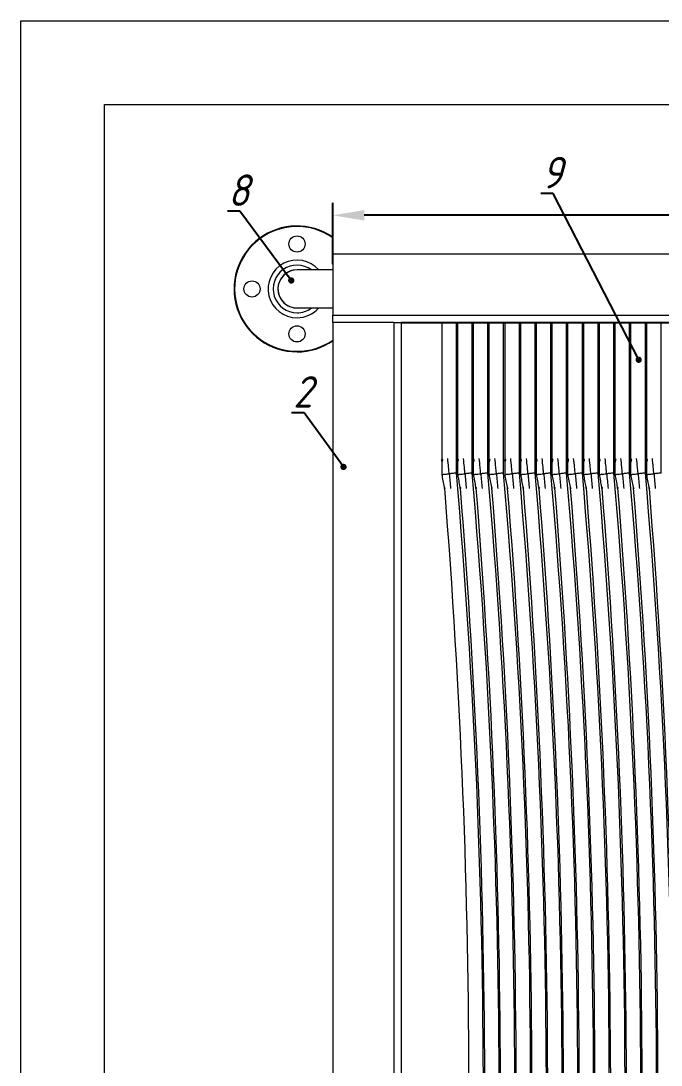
# Model space of a CAD drawing. Header units: millimetres. Extents: x 18217 to 37054, y 415 to 7180.
# Drawn here: x 28597 to 29308, y 6019 to 7180 of the extents above; entities that cross this region are included whole.
import ezdxf

# ---------------------------------------------------------------- set-up
doc = ezdxf.new("R2010")
doc.units = ezdxf.units.MM
doc.styles.add('GENISO', font='geniso.shx', dxfattribs={"oblique": 15})
doc.dimstyles.new('Scale', dxfattribs={"dimscale": 14, "dimtxt": 2.5, "dimasz": 2.5, "dimexe": 1, "dimexo": 1, "dimgap": 0.8, "dimtad": 1, "dimdec": 0, "dimzin": 0, "dimtxsty": 'GENISO', "dimcen": 2.5, "dimclrd": 1, "dimclre": 1, "dimclrt": 256, "dimadec": 0, "dimazin": 0, "dimtfac": 1, "dimtdec": 0, "dimtmove": 0, "dimatfit": 3, "dimfxl": 1, "dimtzin": 0, "dimlwd": -1, "dimlwe": -1, "dimarcsym": 0})
doc.dimstyles.new('Scale 1B8', dxfattribs={"dimscale": 14, "dimtxt": 2.5, "dimasz": 2.5, "dimexe": 1, "dimexo": 1, "dimgap": 0.8, "dimtad": 1, "dimdec": 0, "dimlfac": 0.125, "dimzin": 0, "dimtxsty": 'GENISO', "dimcen": 2.5, "dimclrd": 1, "dimclre": 1, "dimclrt": 256, "dimadec": 0, "dimazin": 0, "dimtfac": 1, "dimtdec": 0, "dimtmove": 0, "dimatfit": 3, "dimfxl": 1, "dimtzin": 0, "dimlwd": -1, "dimlwe": -1, "dimarcsym": 0})

# ---------------------------------------------------------------- blocks, each defined once
blk = doc.blocks.new('*D197')
at = {"color": 1, "transparency": 16777216}
for p, q in [((28943.2, 6909.7), (28943.2, 6977.9)), ((30615.2, 6909.7), (30615.2, 6977.9)), ((30580.2, 6963.9), (28978.2, 6963.9))]:
    blk.add_line(p, q, dxfattribs=at)
for points in [[(28978.2, 6969.7), (28978.2, 6958.1), (28943.2, 6963.9)], [(30580.2, 6969.7), (30580.2, 6958.1), (30615.2, 6963.9)]]:
    blk.add_solid(points, dxfattribs=at)
at = {"layer": 'Defpoints', "color": 0, "transparency": 16777216}
for p in [(28943.2, 6963.9), (28943.2, 6895.7), (30615.2, 6895.7)]:
    blk.add_point(p, dxfattribs=at)
at = {"transparency": 16777216, "insert": (29779.2, 6992.6), "char_height": 35, "attachment_point": 5, "style": 'GENISO'}
blk.add_mtext('1672', dxfattribs=at)

msp = doc.modelspace()

# ---------------------------------------------------------------- linework, layer by layer
at = {"linetype": 'ByBlock', "lineweight": 9}
for p, q in [((28943.2, 6920.7), (28943.2, 6852.7)), ((30615.2, 6920.7), (28943.2, 6920.7)), ((28943.2, 6903.2), (28903.5, 6903.2)), ((28903.5, 6860.8), (28943.2, 6860.8)), ((28943.2, 6852.7), (30615.2, 6852.7)), ((28943.2, 6844.7), (28943.2, 6852.7)), ((29011.2, 6844.7), (28943.2, 6844.7)), ((28943.2, 6844.7), (28943.2, 5150.7)), ((29011.2, 6844.7), (29011.2, 5150.7)), ((29011.2, 6844.7), (29019.2, 6844.7)), ((29019.2, 6844.7), (29019.2, 5150.7)), ((29019.2, 6844.7), (30539.2, 6844.7)), ((29064.7, 6692.2), (29064.7, 6844.7)), ((29080.7, 6677.2), (29080.7, 6844.7)), ((29082.2, 6692.2), (29082.2, 6844.7)), ((29098.2, 6677.2), (29098.2, 6844.7)), ((29099.7, 6692.2), (29099.7, 6844.7)), ((29115.7, 6677.2), (29115.7, 6844.7)), ((29117.2, 6692.2), (29117.2, 6844.7)), ((29133.2, 6677.2), (29133.2, 6844.7)), ((29134.7, 6692.2), (29134.7, 6844.7)), ((29150.7, 6677.2), (29150.7, 6844.7)), ((29152.2, 6692.2), (29152.2, 6844.7)), ((29168.2, 6677.2), (29168.2, 6844.7)), ((29169.7, 6692.2), (29169.7, 6844.7)), ((29185.7, 6677.2), (29185.7, 6844.7)), ((29187.2, 6692.2), (29187.2, 6844.7)), ((29203.2, 6677.2), (29203.2, 6844.7)), ((29204.7, 6692.2), (29204.7, 6844.7)), ((29220.7, 6677.2), (29220.7, 6844.7)), ((29222.2, 6692.2), (29222.2, 6844.7)), ((29238.2, 6677.2), (29238.2, 6844.7)), ((29239.7, 6692.2), (29239.7, 6844.7)), ((29255.7, 6677.2), (29255.7, 6844.7)), ((29257.2, 6692.2), (29257.2, 6844.7)), ((29273.2, 6677.2), (29273.2, 6844.7)), ((29274.7, 6692.2), (29274.7, 6844.7)), ((29290.7, 6677.2), (29290.7, 6844.7)), ((29292.2, 6692.2), (29292.2, 6844.7)), ((29308.2, 6677.2), (29308.2, 6844.7)), ((29064.7, 6675.7), (29064.7, 6689.2)), ((29082.2, 6675.7), (29082.2, 6689.2)), ((29099.7, 6675.7), (29099.7, 6689.2)), ((29117.2, 6675.7), (29117.2, 6689.2)), ((29134.7, 6675.7), (29134.7, 6689.2)), ((29152.2, 6675.7), (29152.2, 6689.2)), ((29169.7, 6675.7), (29169.7, 6689.2)), ((29187.2, 6675.7), (29187.2, 6689.2)), ((29204.7, 6675.7), (29204.7, 6689.2)), ((29222.2, 6675.7), (29222.2, 6689.2)), ((29239.7, 6675.7), (29239.7, 6689.2)), ((29257.2, 6675.7), (29257.2, 6689.2)), ((29274.7, 6675.7), (29274.7, 6689.2)), ((29292.2, 6675.7), (29292.2, 6689.2)), ((29068.1, 6660.2), (29067.4, 6660.2)), ((29085.6, 6660.2), (29084.9, 6660.2)), ((29103.1, 6660.2), (29102.4, 6660.2)), ((29120.6, 6660.2), (29119.9, 6660.2)), ((29138.1, 6660.2), (29137.4, 6660.2)), ((29155.6, 6660.2), (29154.9, 6660.2)), ((29173.1, 6660.2), (29172.4, 6660.2)), ((29190.6, 6660.2), (29189.9, 6660.2)), ((29208.1, 6660.2), (29207.4, 6660.2)), ((29225.6, 6660.2), (29224.9, 6660.2)), ((29243.1, 6660.2), (29242.4, 6660.2)), ((29260.6, 6660.2), (29259.9, 6660.2)), ((29278.1, 6660.2), (29277.4, 6660.2)), ((29295.6, 6660.2), (29294.9, 6660.2))]:
    msp.add_line(p, q, dxfattribs=at)
msp.add_line((29019.2, 6844.7), (30539.2, 6844.7))
for points in [[(37054.2, 7180.1), (37054.2, 1266), (28596.6, 1266), (28596.6, 7180.1)], [(36961.1, 7087.1), (36961.1, 1359.1), (28689.6, 1359.1), (28689.6, 7087.1)]]:
    msp.add_lwpolyline(points, close=True, dxfattribs=at)
at = {"linetype": 'ByBlock', "lineweight": 9, "flags": 128}
for points in [[(29065.6, 6692.4), (29065.3, 6692.3), (29065, 6692.3), (29064.7, 6692.2), (29064.5, 6692.2), (29064.4, 6692.1), (29064.3, 6692.1), (29064.2, 6692.1), (29064.2, 6692.1)], [(29083.1, 6692.4), (29082.8, 6692.3), (29082.5, 6692.3), (29082.2, 6692.2), (29082, 6692.2), (29081.9, 6692.1), (29081.8, 6692.1), (29081.7, 6692.1), (29081.7, 6692.1)], [(29100.6, 6692.4), (29100.3, 6692.3), (29100, 6692.3), (29099.7, 6692.2), (29099.5, 6692.2), (29099.4, 6692.1), (29099.3, 6692.1), (29099.2, 6692.1), (29099.2, 6692.1)], [(29118.1, 6692.4), (29117.8, 6692.3), (29117.5, 6692.3), (29117.2, 6692.2), (29117, 6692.2), (29116.9, 6692.1), (29116.8, 6692.1), (29116.7, 6692.1), (29116.7, 6692.1)], [(29135.6, 6692.4), (29135.3, 6692.3), (29135, 6692.3), (29134.7, 6692.2), (29134.5, 6692.2), (29134.4, 6692.1), (29134.3, 6692.1), (29134.2, 6692.1), (29134.2, 6692.1)], [(29153.1, 6692.4), (29152.8, 6692.3), (29152.5, 6692.3), (29152.2, 6692.2), (29152, 6692.2), (29151.9, 6692.1), (29151.8, 6692.1), (29151.7, 6692.1), (29151.7, 6692.1)], [(29170.6, 6692.4), (29170.3, 6692.3), (29170, 6692.3), (29169.7, 6692.2), (29169.5, 6692.2), (29169.4, 6692.1), (29169.3, 6692.1), (29169.2, 6692.1), (29169.2, 6692.1)], [(29188.1, 6692.4), (29187.8, 6692.3), (29187.5, 6692.3), (29187.2, 6692.2), (29187, 6692.2), (29186.9, 6692.1), (29186.8, 6692.1), (29186.7, 6692.1), (29186.7, 6692.1)], [(29205.6, 6692.4), (29205.3, 6692.3), (29205, 6692.3), (29204.7, 6692.2), (29204.5, 6692.2), (29204.4, 6692.1), (29204.3, 6692.1), (29204.2, 6692.1), (29204.2, 6692.1)], [(29223.1, 6692.4), (29222.8, 6692.3), (29222.5, 6692.3), (29222.2, 6692.2), (29222, 6692.2), (29221.9, 6692.1), (29221.8, 6692.1), (29221.7, 6692.1), (29221.7, 6692.1)], [(29240.6, 6692.4), (29240.3, 6692.3), (29240, 6692.3), (29239.7, 6692.2), (29239.5, 6692.2), (29239.4, 6692.1), (29239.3, 6692.1), (29239.2, 6692.1), (29239.2, 6692.1)], [(29258.1, 6692.4), (29257.8, 6692.3), (29257.5, 6692.3), (29257.2, 6692.2), (29257, 6692.2), (29256.9, 6692.1), (29256.8, 6692.1), (29256.7, 6692.1), (29256.7, 6692.1)], [(29275.6, 6692.4), (29275.3, 6692.3), (29275, 6692.3), (29274.7, 6692.2), (29274.5, 6692.2), (29274.4, 6692.1), (29274.3, 6692.1), (29274.2, 6692.1), (29274.2, 6692.1)], [(29293.1, 6692.4), (29292.8, 6692.3), (29292.5, 6692.3), (29292.2, 6692.2), (29292, 6692.2), (29291.9, 6692.1), (29291.8, 6692.1), (29291.7, 6692.1), (29291.7, 6692.1)]]:
    msp.add_lwpolyline(points, dxfattribs=at)
at = {"linetype": 'ByBlock', "lineweight": 9}
for centre in [(28903.5, 6932), (28853.5, 6882), (28903.5, 6832)]:
    msp.add_circle(centre, 9, dxfattribs=at)
for centre, radius, start, end in [((28903.5, 6882), 70, 55.4454, 270), ((28903.5, 6882), 69.4, 55.1036, 270), ((28903.5, 6882), 32.1, 41.2592, 270), ((28903.5, 6882), 26.5, 53.0312, 270), ((28903.5, 6882), 21.2, 90, 270), ((28903.5, 6882), 21.2, 123.1477, 270), ((28903.5, 6882), 21.2, 90, 123.1477), ((28903.5, 6882), 26.5, 270, 306.9688), ((28903.5, 6882), 32.1, 270, 318.7408), ((28903.5, 6882), 69.4, 270, 304.8964), ((28903.5, 6882), 70, 270, 304.5546), ((28910.3, 6660.2), 157.1, 10.6376, 11.6955), ((28927.8, 6660.2), 157.1, 10.6376, 11.6955), ((28945.3, 6660.2), 157.1, 10.6376, 11.6955), ((28962.8, 6660.2), 157.1, 10.6376, 11.6955), ((28980.3, 6660.2), 157.1, 10.6376, 11.6955), ((28997.8, 6660.2), 157.1, 10.6376, 11.6955), ((29015.3, 6660.2), 157.1, 10.6376, 11.6955), ((29032.8, 6660.2), 157.1, 10.6376, 11.6955), ((29050.3, 6660.2), 157.1, 10.6376, 11.6955), ((29067.8, 6660.2), 157.1, 10.6376, 11.6955), ((29085.3, 6660.2), 157.1, 10.6376, 11.6955), ((29102.8, 6660.2), 157.1, 10.6376, 11.6955), ((29120.3, 6660.2), 157.1, 10.6376, 11.6955), ((29137.8, 6660.2), 157.1, 10.6376, 11.6955), ((27495.3, 6367.3), 1599.4, 10.6024, 11.1148), ((21086.9, 5984), 8023.8, 355.04387, 4.95613), ((27512.8, 6367.3), 1599.4, 10.6024, 11.1148), ((21104.4, 5984), 8023.8, 355.04387, 4.95613), ((27530.3, 6367.3), 1599.4, 10.6024, 11.1148), ((21121.9, 5984), 8023.8, 355.04387, 4.95613), ((27547.8, 6367.3), 1599.4, 10.6024, 11.1148), ((21139.4, 5984), 8023.8, 355.04387, 4.95613), ((27565.3, 6367.3), 1599.4, 10.6024, 11.1148), ((21156.9, 5984), 8023.8, 355.04387, 4.95613), ((27582.8, 6367.3), 1599.4, 10.6024, 11.1148), ((21174.4, 5984), 8023.8, 355.04387, 4.95613), ((27600.3, 6367.3), 1599.4, 10.6024, 11.1148), ((21191.9, 5984), 8023.8, 355.04387, 4.95613), ((27617.8, 6367.3), 1599.4, 10.6024, 11.1148), ((21209.4, 5984), 8023.8, 355.04387, 4.95613), ((27635.3, 6367.3), 1599.4, 10.6024, 11.1148), ((21226.9, 5984), 8023.8, 355.04387, 4.95613), ((27652.8, 6367.3), 1599.4, 10.6024, 11.1148), ((21244.4, 5984), 8023.8, 355.04387, 4.95613), ((27670.3, 6367.3), 1599.4, 10.6024, 11.1148), ((21261.9, 5984), 8023.8, 355.04387, 4.95613), ((27687.8, 6367.3), 1599.4, 10.6024, 11.1148), ((21279.4, 5984), 8023.8, 355.04387, 4.95613), ((27705.3, 6367.3), 1599.4, 10.6024, 11.1148), ((21296.9, 5984), 8023.8, 355.04387, 4.95613), ((27722.8, 6367.3), 1599.4, 10.6024, 11.1148), ((28910.3, 6660.2), 157.1, 0, 0.4975), ((20628.7, 5984), 8466, 355.41852, 4.58148), ((28927.8, 6660.2), 157.1, 0, 0.4975), ((20646.2, 5984), 8466, 355.41852, 4.58148), ((28945.3, 6660.2), 157.1, 0, 0.4975), ((20663.7, 5984), 8466, 355.41852, 4.58148), ((28962.8, 6660.2), 157.1, 0, 0.4975), ((20681.2, 5984), 8466, 355.41852, 4.58148), ((28980.3, 6660.2), 157.1, 0, 0.4975), ((20698.7, 5984), 8466, 355.41852, 4.58148), ((28997.8, 6660.2), 157.1, 0, 0.4975), ((20716.2, 5984), 8466, 355.41852, 4.58148), ((29015.3, 6660.2), 157.1, 0, 0.4975), ((20733.7, 5984), 8466, 355.41852, 4.58148), ((29032.8, 6660.2), 157.1, 0, 0.4975), ((20751.2, 5984), 8466, 355.41852, 4.58148), ((29050.3, 6660.2), 157.1, 0, 0.4975), ((20768.7, 5984), 8466, 355.41852, 4.58148), ((29067.8, 6660.2), 157.1, 0, 0.4975), ((20786.2, 5984), 8466, 355.41852, 4.58148), ((29085.3, 6660.2), 157.1, 0, 0.4975), ((20803.7, 5984), 8466, 355.41852, 4.58148), ((29102.8, 6660.2), 157.1, 0, 0.4975), ((20821.2, 5984), 8466, 355.41852, 4.58148), ((29120.3, 6660.2), 157.1, 0, 0.4975), ((20838.7, 5984), 8466, 355.41852, 4.58148), ((29137.8, 6660.2), 157.1, 0, 0.4975), ((20856.2, 5984), 8466, 355.41852, 4.58148)]:
    msp.add_arc(centre, radius, start, end, dxfattribs=at)
for points, knots in [([(29064.7, 6689.2), (29064.7, 6689.3), (29064.8, 6689.3), (29064.9, 6689.9), (29065.3, 6690.9), (29065.5, 6691.9), (29065.6, 6692.4)], [0, 0, 0, 0, 0.179895, 0.35903, 0.649725, 1, 1, 1, 1]), ([(29072.7, 6676.4), (29072.7, 6676.4), (29072.7, 6676.6), (29072.6, 6677.2), (29072.4, 6679.5), (29071.9, 6685.1), (29071.4, 6690.2), (29071, 6693.5)], [0, 0, 0, 0, 0.002372, 0.022291, 0.101955, 0.42062, 1, 1, 1, 1]), ([(29082.2, 6689.2), (29082.2, 6689.3), (29082.3, 6689.3), (29082.4, 6689.9), (29082.8, 6690.9), (29083, 6691.9), (29083.1, 6692.4)], [0, 0, 0, 0, 0.179895, 0.35903, 0.649725, 1, 1, 1, 1]), ([(29090.2, 6676.4), (29090.2, 6676.4), (29090.2, 6676.6), (29090.1, 6677.2), (29089.9, 6679.5), (29089.4, 6685.1), (29088.9, 6690.2), (29088.5, 6693.5)], [0, 0, 0, 0, 0.002372, 0.022291, 0.101955, 0.42062, 1, 1, 1, 1]), ([(29099.7, 6689.2), (29099.7, 6689.3), (29099.8, 6689.3), (29099.9, 6689.9), (29100.3, 6690.9), (29100.5, 6691.9), (29100.6, 6692.4)], [0, 0, 0, 0, 0.179895, 0.35903, 0.649725, 1, 1, 1, 1]), ([(29107.7, 6676.4), (29107.7, 6676.4), (29107.7, 6676.6), (29107.6, 6677.2), (29107.4, 6679.5), (29106.9, 6685.1), (29106.4, 6690.2), (29106, 6693.5)], [0, 0, 0, 0, 0.002372, 0.022291, 0.101955, 0.42062, 1, 1, 1, 1]), ([(29117.2, 6689.2), (29117.2, 6689.3), (29117.3, 6689.3), (29117.4, 6689.9), (29117.8, 6690.9), (29118, 6691.9), (29118.1, 6692.4)], [0, 0, 0, 0, 0.179895, 0.35903, 0.649725, 1, 1, 1, 1]), ([(29125.2, 6676.4), (29125.2, 6676.4), (29125.2, 6676.6), (29125.1, 6677.2), (29124.9, 6679.5), (29124.4, 6685.1), (29123.9, 6690.2), (29123.5, 6693.5)], [0, 0, 0, 0, 0.002372, 0.022291, 0.101955, 0.42062, 1, 1, 1, 1]), ([(29134.7, 6689.2), (29134.7, 6689.3), (29134.8, 6689.3), (29134.9, 6689.9), (29135.3, 6690.9), (29135.5, 6691.9), (29135.6, 6692.4)], [0, 0, 0, 0, 0.179895, 0.35903, 0.649725, 1, 1, 1, 1]), ([(29142.7, 6676.4), (29142.7, 6676.4), (29142.7, 6676.6), (29142.6, 6677.2), (29142.4, 6679.5), (29141.9, 6685.1), (29141.4, 6690.2), (29141, 6693.5)], [0, 0, 0, 0, 0.002372, 0.022291, 0.101955, 0.42062, 1, 1, 1, 1]), ([(29152.2, 6689.2), (29152.2, 6689.3), (29152.3, 6689.3), (29152.4, 6689.9), (29152.8, 6690.9), (29153, 6691.9), (29153.1, 6692.4)], [0, 0, 0, 0, 0.179895, 0.35903, 0.649725, 1, 1, 1, 1]), ([(29160.2, 6676.4), (29160.2, 6676.4), (29160.2, 6676.6), (29160.1, 6677.2), (29159.9, 6679.5), (29159.4, 6685.1), (29158.9, 6690.2), (29158.5, 6693.5)], [0, 0, 0, 0, 0.002372, 0.022291, 0.101955, 0.42062, 1, 1, 1, 1]), ([(29169.7, 6689.2), (29169.7, 6689.3), (29169.8, 6689.3), (29169.9, 6689.9), (29170.3, 6690.9), (29170.5, 6691.9), (29170.6, 6692.4)], [0, 0, 0, 0, 0.179895, 0.35903, 0.649725, 1, 1, 1, 1]), ([(29177.7, 6676.4), (29177.7, 6676.4), (29177.7, 6676.6), (29177.6, 6677.2), (29177.4, 6679.5), (29176.9, 6685.1), (29176.4, 6690.2), (29176, 6693.5)], [0, 0, 0, 0, 0.002372, 0.022291, 0.101955, 0.42062, 1, 1, 1, 1]), ([(29187.2, 6689.2), (29187.2, 6689.3), (29187.3, 6689.3), (29187.4, 6689.9), (29187.8, 6690.9), (29188, 6691.9), (29188.1, 6692.4)], [0, 0, 0, 0, 0.179895, 0.3590302, 0.6497252, 1, 1, 1, 1]), ([(29195.2, 6676.4), (29195.2, 6676.4), (29195.2, 6676.6), (29195.1, 6677.2), (29194.9, 6679.5), (29194.4, 6685.1), (29193.9, 6690.2), (29193.5, 6693.5)], [0, 0, 0, 0, 0.002372, 0.022291, 0.101955, 0.42062, 1, 1, 1, 1]), ([(29204.7, 6689.2), (29204.7, 6689.3), (29204.8, 6689.3), (29204.9, 6689.9), (29205.3, 6690.9), (29205.5, 6691.9), (29205.6, 6692.4)], [0, 0, 0, 0, 0.179895, 0.3590302, 0.6497252, 1, 1, 1, 1]), ([(29212.7, 6676.4), (29212.7, 6676.4), (29212.7, 6676.6), (29212.6, 6677.2), (29212.4, 6679.5), (29211.9, 6685.1), (29211.4, 6690.2), (29211, 6693.5)], [0, 0, 0, 0, 0.002372, 0.022291, 0.101955, 0.42062, 1, 1, 1, 1]), ([(29222.2, 6689.2), (29222.2, 6689.3), (29222.3, 6689.3), (29222.4, 6689.9), (29222.8, 6690.9), (29223, 6691.9), (29223.1, 6692.4)], [0, 0, 0, 0, 0.179895, 0.35903, 0.649725, 1, 1, 1, 1]), ([(29230.2, 6676.4), (29230.2, 6676.4), (29230.2, 6676.6), (29230.1, 6677.2), (29229.9, 6679.5), (29229.4, 6685.1), (29228.9, 6690.2), (29228.5, 6693.5)], [0, 0, 0, 0, 0.002372, 0.022291, 0.101955, 0.42062, 1, 1, 1, 1]), ([(29239.7, 6689.2), (29239.7, 6689.3), (29239.8, 6689.3), (29239.9, 6689.9), (29240.3, 6690.9), (29240.5, 6691.9), (29240.6, 6692.4)], [0, 0, 0, 0, 0.179895, 0.35903, 0.649725, 1, 1, 1, 1]), ([(29247.7, 6676.4), (29247.7, 6676.4), (29247.7, 6676.6), (29247.6, 6677.2), (29247.4, 6679.5), (29246.9, 6685.1), (29246.4, 6690.2), (29246, 6693.5)], [0, 0, 0, 0, 0.002372, 0.022291, 0.101955, 0.42062, 1, 1, 1, 1]), ([(29257.2, 6689.2), (29257.2, 6689.3), (29257.3, 6689.3), (29257.4, 6689.9), (29257.8, 6690.9), (29258, 6691.9), (29258.1, 6692.4)], [0, 0, 0, 0, 0.179895, 0.35903, 0.649725, 1, 1, 1, 1]), ([(29265.2, 6676.4), (29265.2, 6676.4), (29265.2, 6676.6), (29265.1, 6677.2), (29264.9, 6679.5), (29264.4, 6685.1), (29263.9, 6690.2), (29263.5, 6693.5)], [0, 0, 0, 0, 0.002372, 0.022291, 0.101955, 0.42062, 1, 1, 1, 1]), ([(29274.7, 6689.2), (29274.7, 6689.3), (29274.8, 6689.3), (29274.9, 6689.9), (29275.3, 6690.9), (29275.5, 6691.9), (29275.6, 6692.4)], [0, 0, 0, 0, 0.179895, 0.359031, 0.649726, 1, 1, 1, 1]), ([(29282.7, 6676.4), (29282.7, 6676.4), (29282.7, 6676.6), (29282.6, 6677.2), (29282.4, 6679.5), (29281.9, 6685.1), (29281.4, 6690.2), (29281, 6693.5)], [0, 0, 0, 0, 0.002372, 0.022291, 0.101955, 0.42062, 1, 1, 1, 1]), ([(29292.2, 6689.2), (29292.2, 6689.3), (29292.3, 6689.3), (29292.4, 6689.9), (29292.8, 6690.9), (29293, 6691.9), (29293.1, 6692.4)], [0, 0, 0, 0, 0.179895, 0.35903, 0.649725, 1, 1, 1, 1]), ([(29300.2, 6676.4), (29300.2, 6676.4), (29300.2, 6676.6), (29300.1, 6677.2), (29299.9, 6679.5), (29299.4, 6685.1), (29298.9, 6690.2), (29298.5, 6693.5)], [0, 0, 0, 0, 0.002372, 0.022291, 0.101955, 0.42062, 1, 1, 1, 1]), ([(29064.7, 6675.7), (29064.8, 6675.7), (29065, 6675.7), (29066.4, 6675.8), (29068.4, 6676), (29070.6, 6676.2), (29072.1, 6676.4), (29072.7, 6676.4), (29072.7, 6676.4)], [0, 0, 0, 0, 0.213413, 0.426836, 0.640707, 0.856443, 0.996747, 1, 1, 1, 1]), ([(29080.7, 6677.2), (29080.6, 6677.2), (29080.5, 6677.2), (29079.1, 6677.1), (29077.1, 6676.9), (29074.8, 6676.6), (29073.3, 6676.5), (29072.7, 6676.4), (29072.7, 6676.4)], [0, 0, 0, 0, 0.213424, 0.426852, 0.640726, 0.856458, 0.996747, 1, 1, 1, 1]), ([(29072.7, 6676.4), (29072.7, 6676.4), (29073.2, 6671), (29073.7, 6665.6), (29074.2, 6660.2)], [0, 0, 0, 0, 0.002512, 1, 1, 1, 1]), ([(29082.2, 6675.7), (29082.3, 6675.7), (29082.5, 6675.7), (29083.9, 6675.8), (29085.9, 6676), (29088.1, 6676.2), (29089.6, 6676.4), (29090.2, 6676.4), (29090.2, 6676.4)], [0, 0, 0, 0, 0.213413, 0.426837, 0.640707, 0.856443, 0.996747, 1, 1, 1, 1]), ([(29098.2, 6677.2), (29098.1, 6677.2), (29098, 6677.2), (29096.6, 6677.1), (29094.6, 6676.9), (29092.3, 6676.6), (29090.8, 6676.5), (29090.2, 6676.4), (29090.2, 6676.4)], [0, 0, 0, 0, 0.213424, 0.426852, 0.640726, 0.856458, 0.996747, 1, 1, 1, 1]), ([(29090.2, 6676.4), (29090.2, 6676.4), (29090.7, 6671), (29091.2, 6665.6), (29091.7, 6660.2)], [0, 0, 0, 0, 0.002512, 1, 1, 1, 1]), ([(29099.7, 6675.7), (29099.8, 6675.7), (29100, 6675.7), (29101.4, 6675.8), (29103.4, 6676), (29105.6, 6676.2), (29107.1, 6676.4), (29107.7, 6676.4), (29107.7, 6676.4)], [0, 0, 0, 0, 0.213413, 0.426837, 0.640707, 0.856443, 0.996747, 1, 1, 1, 1]), ([(29115.7, 6677.2), (29115.6, 6677.2), (29115.5, 6677.2), (29114.1, 6677.1), (29112.1, 6676.9), (29109.8, 6676.6), (29108.3, 6676.5), (29107.7, 6676.4), (29107.7, 6676.4)], [0, 0, 0, 0, 0.213424, 0.426852, 0.640726, 0.856457, 0.996747, 1, 1, 1, 1]), ([(29107.7, 6676.4), (29107.7, 6676.4), (29108.2, 6671), (29108.7, 6665.6), (29109.2, 6660.2)], [0, 0, 0, 0, 0.002512, 1, 1, 1, 1]), ([(29117.2, 6675.7), (29117.3, 6675.7), (29117.5, 6675.7), (29118.9, 6675.8), (29120.9, 6676), (29123.1, 6676.2), (29124.6, 6676.4), (29125.2, 6676.4), (29125.2, 6676.4)], [0, 0, 0, 0, 0.213413, 0.426837, 0.640708, 0.856443, 0.996748, 1, 1, 1, 1]), ([(29133.2, 6677.2), (29133.1, 6677.2), (29133, 6677.2), (29131.6, 6677.1), (29129.6, 6676.9), (29127.3, 6676.6), (29125.8, 6676.5), (29125.2, 6676.4), (29125.2, 6676.4)], [0, 0, 0, 0, 0.2134241, 0.4268512, 0.640726, 0.8564571, 0.9967471, 1, 1, 1, 1]), ([(29125.2, 6676.4), (29125.2, 6676.4), (29125.7, 6671), (29126.2, 6665.6), (29126.7, 6660.2)], [0, 0, 0, 0, 0.002512, 1, 1, 1, 1]), ([(29134.7, 6675.7), (29134.8, 6675.7), (29135, 6675.7), (29136.4, 6675.8), (29138.4, 6676), (29140.6, 6676.2), (29142.1, 6676.4), (29142.7, 6676.4), (29142.7, 6676.4)], [0, 0, 0, 0, 0.213413, 0.426837, 0.640708, 0.856445, 0.996748, 1, 1, 1, 1]), ([(29150.7, 6677.2), (29150.6, 6677.2), (29150.5, 6677.2), (29149.1, 6677.1), (29147.1, 6676.9), (29144.8, 6676.6), (29143.3, 6676.5), (29142.7, 6676.4), (29142.7, 6676.4)], [0, 0, 0, 0, 0.2134241, 0.4268512, 0.640726, 0.8564571, 0.9967471, 1, 1, 1, 1]), ([(29142.7, 6676.4), (29142.7, 6676.4), (29143.2, 6671), (29143.7, 6665.6), (29144.2, 6660.2)], [0, 0, 0, 0, 0.002512, 1, 1, 1, 1]), ([(29152.2, 6675.7), (29152.3, 6675.7), (29152.5, 6675.7), (29153.9, 6675.8), (29155.9, 6676), (29158.1, 6676.2), (29159.6, 6676.4), (29160.2, 6676.4), (29160.2, 6676.4)], [0, 0, 0, 0, 0.213412, 0.426836, 0.640707, 0.856444, 0.996747, 1, 1, 1, 1]), ([(29168.2, 6677.2), (29168.1, 6677.2), (29168, 6677.2), (29166.6, 6677.1), (29164.6, 6676.9), (29162.3, 6676.6), (29160.8, 6676.5), (29160.2, 6676.4), (29160.2, 6676.4)], [0, 0, 0, 0, 0.213425, 0.426852, 0.640727, 0.856458, 0.996748, 1, 1, 1, 1]), ([(29160.2, 6676.4), (29160.2, 6676.4), (29160.7, 6671), (29161.2, 6665.6), (29161.7, 6660.2)], [0, 0, 0, 0, 0.002512, 1, 1, 1, 1]), ([(29169.7, 6675.7), (29169.8, 6675.7), (29170, 6675.7), (29171.4, 6675.8), (29173.4, 6676), (29175.6, 6676.2), (29177.1, 6676.4), (29177.7, 6676.4), (29177.7, 6676.4)], [0, 0, 0, 0, 0.213412, 0.426836, 0.640707, 0.856444, 0.996747, 1, 1, 1, 1]), ([(29185.7, 6677.2), (29185.6, 6677.2), (29185.5, 6677.2), (29184.1, 6677.1), (29182.1, 6676.9), (29179.8, 6676.6), (29178.3, 6676.5), (29177.7, 6676.4), (29177.7, 6676.4)], [0, 0, 0, 0, 0.213425, 0.426852, 0.640727, 0.856458, 0.996747, 1, 1, 1, 1]), ([(29177.7, 6676.4), (29177.7, 6676.4), (29178.2, 6671), (29178.7, 6665.6), (29179.2, 6660.2)], [0, 0, 0, 0, 0.002512, 1, 1, 1, 1]), ([(29187.2, 6675.7), (29187.3, 6675.7), (29187.5, 6675.7), (29188.9, 6675.8), (29190.9, 6676), (29193.1, 6676.2), (29194.6, 6676.4), (29195.2, 6676.4), (29195.2, 6676.4)], [0, 0, 0, 0, 0.213413, 0.426837, 0.640707, 0.856443, 0.996747, 1, 1, 1, 1]), ([(29203.2, 6677.2), (29203.1, 6677.2), (29203, 6677.2), (29201.6, 6677.1), (29199.6, 6676.9), (29197.3, 6676.6), (29195.8, 6676.5), (29195.2, 6676.4), (29195.2, 6676.4)], [0, 0, 0, 0, 0.213425, 0.426852, 0.640727, 0.856458, 0.996747, 1, 1, 1, 1]), ([(29195.2, 6676.4), (29195.2, 6676.4), (29195.7, 6671), (29196.2, 6665.6), (29196.7, 6660.2)], [0, 0, 0, 0, 0.002512, 1, 1, 1, 1]), ([(29204.7, 6675.7), (29204.8, 6675.7), (29205, 6675.7), (29206.4, 6675.8), (29208.4, 6676), (29210.6, 6676.2), (29212.1, 6676.4), (29212.7, 6676.4), (29212.7, 6676.4)], [0, 0, 0, 0, 0.213413, 0.426837, 0.640707, 0.856443, 0.996748, 1, 1, 1, 1]), ([(29220.7, 6677.2), (29220.6, 6677.2), (29220.5, 6677.2), (29219.1, 6677.1), (29217.1, 6676.9), (29214.8, 6676.6), (29213.3, 6676.5), (29212.7, 6676.4), (29212.7, 6676.4)], [0, 0, 0, 0, 0.213424, 0.426852, 0.640726, 0.856458, 0.996748, 1, 1, 1, 1]), ([(29212.7, 6676.4), (29212.7, 6676.4), (29213.2, 6671), (29213.7, 6665.6), (29214.2, 6660.2)], [0, 0, 0, 0, 0.002512, 1, 1, 1, 1]), ([(29222.2, 6675.7), (29222.3, 6675.7), (29222.5, 6675.7), (29223.9, 6675.8), (29225.9, 6676), (29228.1, 6676.2), (29229.6, 6676.4), (29230.2, 6676.4), (29230.2, 6676.4)], [0, 0, 0, 0, 0.213412, 0.426836, 0.640707, 0.856444, 0.996746, 1, 1, 1, 1]), ([(29238.2, 6677.2), (29238.1, 6677.2), (29238, 6677.2), (29236.6, 6677.1), (29234.6, 6676.9), (29232.3, 6676.6), (29230.8, 6676.5), (29230.2, 6676.4), (29230.2, 6676.4)], [0, 0, 0, 0, 0.213424, 0.426852, 0.640728, 0.856458, 0.996748, 1, 1, 1, 1]), ([(29230.2, 6676.4), (29230.2, 6676.4), (29230.7, 6671), (29231.2, 6665.6), (29231.7, 6660.2)], [0, 0, 0, 0, 0.002512, 1, 1, 1, 1]), ([(29239.7, 6675.7), (29239.8, 6675.7), (29240, 6675.7), (29241.4, 6675.8), (29243.4, 6676), (29245.6, 6676.2), (29247.1, 6676.4), (29247.7, 6676.4), (29247.7, 6676.4)], [0, 0, 0, 0, 0.213413, 0.426837, 0.640707, 0.856443, 0.996748, 1, 1, 1, 1]), ([(29255.7, 6677.2), (29255.6, 6677.2), (29255.5, 6677.2), (29254.1, 6677.1), (29252.1, 6676.9), (29249.8, 6676.6), (29248.3, 6676.5), (29247.7, 6676.4), (29247.7, 6676.4)], [0, 0, 0, 0, 0.213425, 0.426852, 0.640726, 0.856458, 0.996748, 1, 1, 1, 1]), ([(29247.7, 6676.4), (29247.7, 6676.4), (29248.2, 6671), (29248.7, 6665.6), (29249.2, 6660.2)], [0, 0, 0, 0, 0.002512, 1, 1, 1, 1]), ([(29257.2, 6675.7), (29257.3, 6675.7), (29257.5, 6675.7), (29258.9, 6675.8), (29260.9, 6676), (29263.1, 6676.2), (29264.6, 6676.4), (29265.2, 6676.4), (29265.2, 6676.4)], [0, 0, 0, 0, 0.213413, 0.426837, 0.640707, 0.856443, 0.996746, 1, 1, 1, 1]), ([(29273.2, 6677.2), (29273.1, 6677.2), (29273, 6677.2), (29271.6, 6677.1), (29269.6, 6676.9), (29267.3, 6676.6), (29265.8, 6676.5), (29265.2, 6676.4), (29265.2, 6676.4)], [0, 0, 0, 0, 0.213424, 0.426852, 0.640728, 0.856458, 0.996748, 1, 1, 1, 1]), ([(29265.2, 6676.4), (29265.2, 6676.4), (29265.7, 6671), (29266.2, 6665.6), (29266.7, 6660.2)], [0, 0, 0, 0, 0.002512, 1, 1, 1, 1]), ([(29274.7, 6675.7), (29274.8, 6675.7), (29275, 6675.7), (29276.4, 6675.8), (29278.4, 6676), (29280.6, 6676.2), (29282.1, 6676.4), (29282.7, 6676.4), (29282.7, 6676.4)], [0, 0, 0, 0, 0.213413, 0.426837, 0.640707, 0.856443, 0.996748, 1, 1, 1, 1]), ([(29290.7, 6677.2), (29290.6, 6677.2), (29290.5, 6677.2), (29289.1, 6677.1), (29287.1, 6676.9), (29284.8, 6676.6), (29283.3, 6676.5), (29282.7, 6676.4), (29282.7, 6676.4)], [0, 0, 0, 0, 0.213425, 0.426852, 0.640726, 0.856458, 0.996746, 1, 1, 1, 1]), ([(29282.7, 6676.4), (29282.7, 6676.4), (29283.2, 6671), (29283.7, 6665.6), (29284.2, 6660.2)], [0, 0, 0, 0, 0.002512, 1, 1, 1, 1]), ([(29292.2, 6675.7), (29292.3, 6675.7), (29292.5, 6675.7), (29293.9, 6675.8), (29295.9, 6676), (29298.1, 6676.2), (29299.6, 6676.4), (29300.2, 6676.4), (29300.2, 6676.4)], [0, 0, 0, 0, 0.213413, 0.426837, 0.640707, 0.856443, 0.996746, 1, 1, 1, 1]), ([(29308.2, 6677.2), (29308.1, 6677.2), (29308, 6677.2), (29306.6, 6677.1), (29304.6, 6676.9), (29302.3, 6676.6), (29300.8, 6676.5), (29300.2, 6676.4), (29300.2, 6676.4)], [0, 0, 0, 0, 0.213424, 0.426852, 0.640726, 0.856458, 0.996748, 1, 1, 1, 1]), ([(29300.2, 6676.4), (29300.2, 6676.4), (29300.7, 6671), (29301.2, 6665.6), (29301.7, 6660.2)], [0, 0, 0, 0, 0.002512, 1, 1, 1, 1]), ([(29068.1, 6660.2), (29068, 6660.5), (29067.7, 6661.1), (29067.5, 6661.5), (29067.4, 6661.6), (29067.4, 6661.6)], [0, 0, 0, 0, 0.375143, 0.753663, 1, 1, 1, 1]), ([(29085.6, 6660.2), (29085.5, 6660.5), (29085.2, 6661.1), (29085, 6661.5), (29084.9, 6661.6), (29084.9, 6661.6)], [0, 0, 0, 0, 0.375143, 0.753662, 1, 1, 1, 1]), ([(29103.1, 6660.2), (29103, 6660.5), (29102.7, 6661.1), (29102.5, 6661.5), (29102.4, 6661.6), (29102.4, 6661.6)], [0, 0, 0, 0, 0.375143, 0.753663, 1, 1, 1, 1]), ([(29120.6, 6660.2), (29120.5, 6660.5), (29120.2, 6661.1), (29120, 6661.5), (29119.9, 6661.6), (29119.9, 6661.6)], [0, 0, 0, 0, 0.375143, 0.753663, 1, 1, 1, 1]), ([(29138.1, 6660.2), (29138, 6660.5), (29137.7, 6661.1), (29137.5, 6661.5), (29137.4, 6661.6), (29137.4, 6661.6)], [0, 0, 0, 0, 0.375142, 0.753663, 1, 1, 1, 1]), ([(29155.6, 6660.2), (29155.5, 6660.5), (29155.2, 6661.1), (29155, 6661.5), (29154.9, 6661.6), (29154.9, 6661.6)], [0, 0, 0, 0, 0.375142, 0.753663, 1, 1, 1, 1]), ([(29173.1, 6660.2), (29173, 6660.5), (29172.7, 6661.1), (29172.5, 6661.5), (29172.4, 6661.6), (29172.4, 6661.6)], [0, 0, 0, 0, 0.375142, 0.753663, 1, 1, 1, 1]), ([(29190.6, 6660.2), (29190.5, 6660.5), (29190.2, 6661.1), (29190, 6661.5), (29189.9, 6661.6), (29189.9, 6661.6)], [0, 0, 0, 0, 0.375142, 0.753663, 1, 1, 1, 1]), ([(29208.1, 6660.2), (29208, 6660.5), (29207.7, 6661.1), (29207.5, 6661.5), (29207.4, 6661.6), (29207.4, 6661.6)], [0, 0, 0, 0, 0.3751425, 0.7536623, 1, 1, 1, 1]), ([(29225.6, 6660.2), (29225.5, 6660.5), (29225.2, 6661.1), (29225, 6661.5), (29224.9, 6661.6), (29224.9, 6661.6)], [0, 0, 0, 0, 0.375142, 0.753662, 1, 1, 1, 1]), ([(29243.1, 6660.2), (29243, 6660.5), (29242.7, 6661.1), (29242.5, 6661.5), (29242.4, 6661.6), (29242.4, 6661.6)], [0, 0, 0, 0, 0.375142, 0.753663, 1, 1, 1, 1]), ([(29260.6, 6660.2), (29260.5, 6660.5), (29260.2, 6661.1), (29260, 6661.5), (29259.9, 6661.6), (29259.9, 6661.6)], [0, 0, 0, 0, 0.375142, 0.753662, 1, 1, 1, 1]), ([(29278.1, 6660.2), (29278, 6660.5), (29277.7, 6661.1), (29277.5, 6661.5), (29277.4, 6661.6), (29277.4, 6661.6)], [0, 0, 0, 0, 0.375143, 0.753662, 1, 1, 1, 1]), ([(29295.6, 6660.2), (29295.5, 6660.5), (29295.2, 6661.1), (29295, 6661.5), (29294.9, 6661.6), (29294.9, 6661.6)], [0, 0, 0, 0, 0.375142, 0.753663, 1, 1, 1, 1])]:
    msp.add_open_spline(points, degree=3, knots=knots, dxfattribs=at)

# ---------------------------------------------------------------- texts
at = {"char_height": 35, "attachment_point": 5, "style": 'GENISO'}
for s, insert in [('9', (29186.8, 7011.4)), ('8', (28838.6, 6991.8)), ('2', (28909.9, 6767.5))]:
    msp.add_mtext(s, dxfattribs=dict(at, insert=insert))

# ---------------------------------------------------------------- dimensions: what is measured, and where the dimension line sits
dim = msp.add_linear_dim(base=(28943.2, 6963.9), p1=(30615.2, 6895.7), p2=(28943.2, 6895.7), dimstyle='Scale')
dim.commit()
dim.dimension.update_dxf_attribs({"geometry": '*D197', "text_midpoint": (29779.2, 6992.6)})

# ---------------------------------------------------------------- leaders
for points in [[(29283.3, 6803.2), (29188.4, 6988), (29174.4, 6988)], [(28897.1, 6891.4), (28840.1, 6968.4), (28826.2, 6968.4)], [(28955.2, 6684), (28911.5, 6744.2), (28897.5, 6744.2)]]:
    msp.add_leader(points, dimstyle='Scale 1B8', override={"dimasz": 0.5, "dimldrblk": 'Dot'})

doc.saveas('drawing.dxf')
